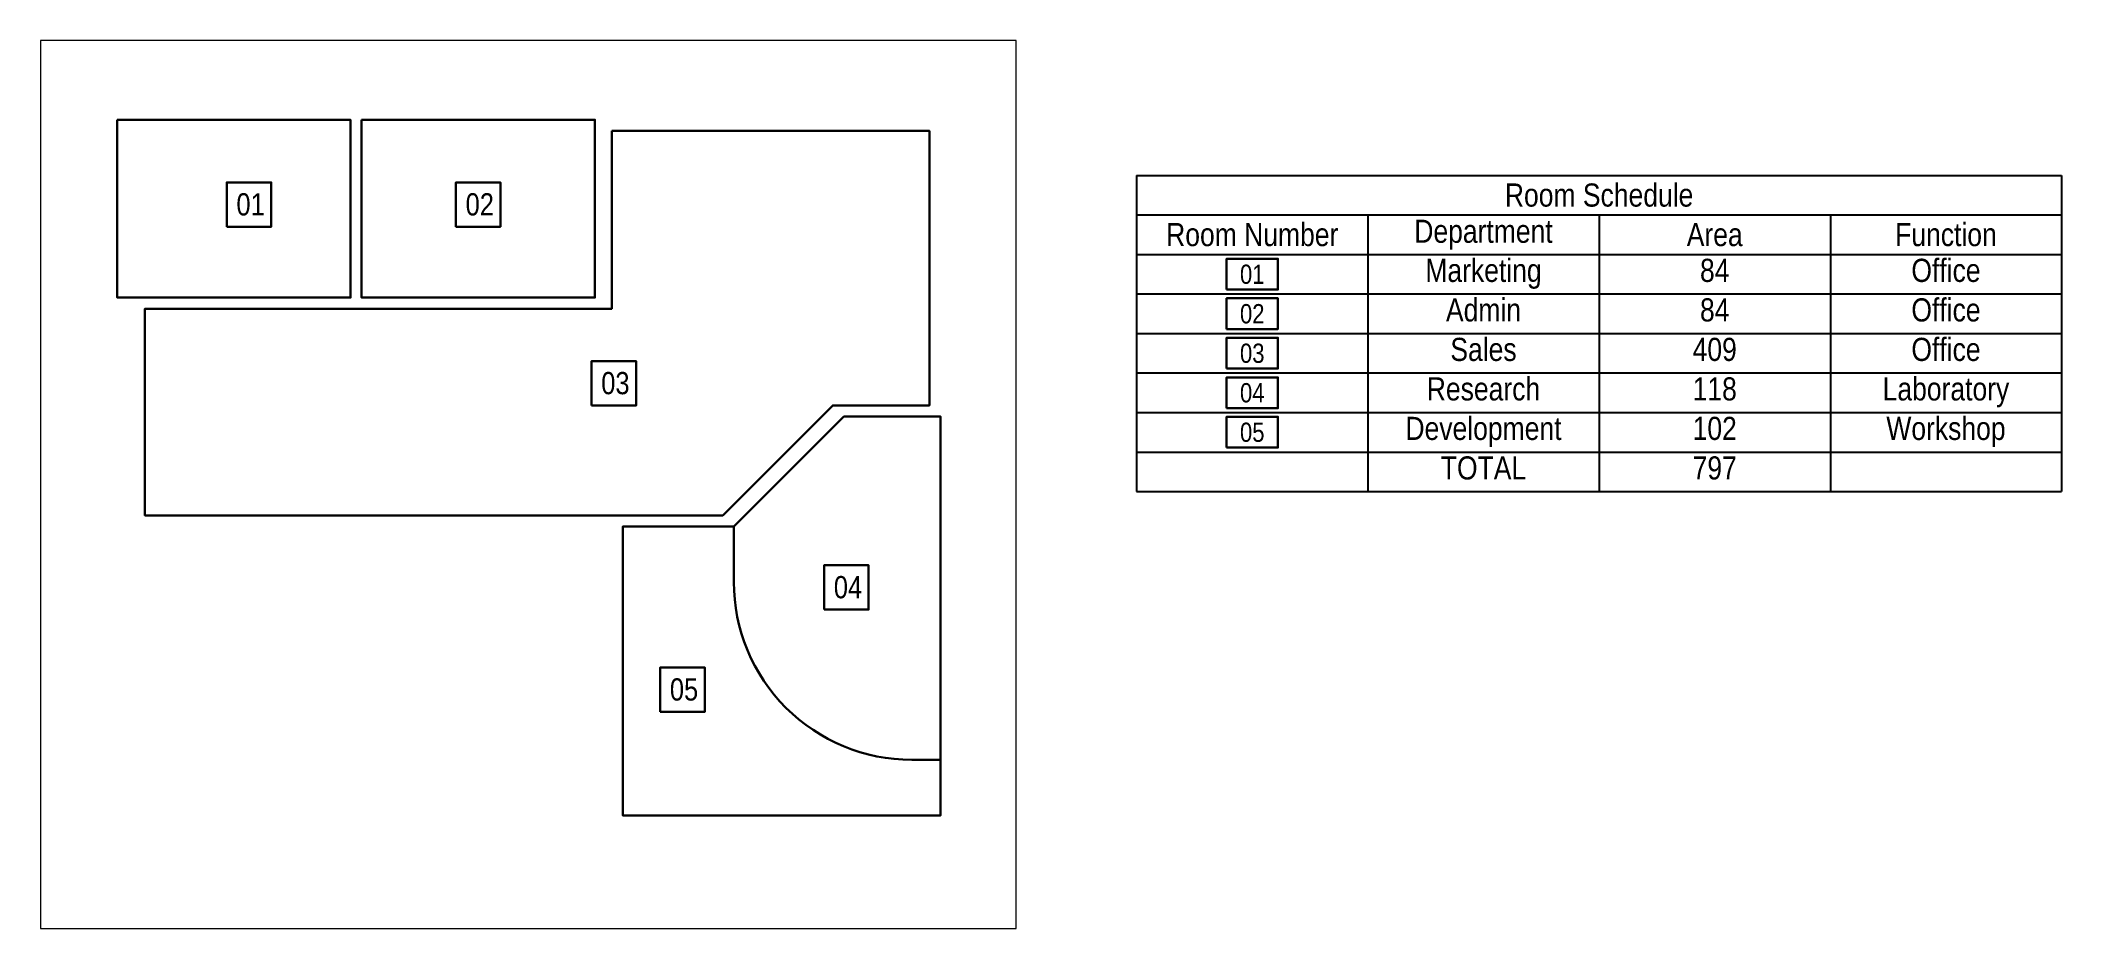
# Paper-space layout 'Room Schedule' of a CAD drawing. Header units: millimetres. Extents: x 23 to 722, y 263 to 571.
# The model-space entities are those that its viewports show. They can reach past a viewport. Long polylines and large blocks are cut down to what shows.
import ezdxf
from ezdxf.enums import TextEntityAlignment as Align

# ---------------------------------------------------------------- set-up
doc = ezdxf.new("R2010")
doc.units = ezdxf.units.MM
doc.layers.add('Partitions', color=6, linetype='Continuous', lineweight=30)
doc.layers.add('Schedules', color=7, linetype='Continuous')
doc.layers.add('Text', color=7, linetype='Continuous')
doc.styles.get("Standard").update_dxf_attribs({"font": 'ARIALN.TTF', "height": 8})

# ---------------------------------------------------------------- blocks, each defined once
blk = doc.blocks.new('Room Number')
at = {"layer": 'Text', "color": 5, "lineweight": 30}
blk.add_lwpolyline([(-5, -3), (5, -3), (5, 3), (-5, 3)], close=True, dxfattribs=at)
at = {"layer": 'Text'}
blk.add_attdef('101', text='', height=3.75, dxfattribs=at).set_placement((0, 0), align=Align.MIDDLE_CENTER)
blk = doc.blocks.new('*T2')
at = {"layer": 'Schedules', "color": 0, "linetype": 'ByBlock', "lineweight": -2, "transparency": 16777216}
for p, q in [((0, 0), (320, 0)), ((0, 0), (0, -109.33)), ((320, 0), (320, -109.33)), ((0, -13.67), (320, -13.67)), ((80, -13.67), (80, -109.33)), ((160, -13.67), (160, -109.33)), ((240, -13.67), (240, -109.33)), ((0, -27.33), (320, -27.33)), ((0, -41), (320, -41)), ((0, -54.67), (320, -54.67)), ((0, -68.33), (320, -68.33)), ((0, -82), (320, -82)), ((0, -95.67), (320, -95.67)), ((0, -109.33), (320, -109.33))]:
    blk.add_line(p, q, dxfattribs=at)
at = {"layer": 'Schedules', "color": 0, "transparency": 16777216, "xscale": 1.777777777777778, "yscale": 1.777777777777778, "zscale": 1.777777777777778}
for p, values in [((40, -34.17), {'101': '01'}), ((40, -47.83), {'101': '02'}), ((40, -61.5), {'101': '03'}), ((40, -75.17), {'101': '04'}), ((40, -88.83), {'101': '05'})]:
    blk.add_blockref('Room Number', p, dxfattribs=at).add_auto_attribs(values)
at = {"layer": 'Schedules', "color": 0, "transparency": 16777216, "char_height": 8}
for s, insert, width, attachment_point in [('Room Schedule', (160, -6.83), 317, 5), ('Room Number', (40, -20.5), 77, 5), ('Department', (120, -20.5), 77, 5), ('Area', (200, -20.5), 77, 5), ('Function', (280, -20.5), 77, 5), ('Marketing', (120, -28.83), 77, 2), ('84', (200, -28.83), 77, 2), ('Office', (280, -28.83), 77, 2), ('Admin', (120, -42.5), 77, 2), ('84', (200, -42.5), 77, 2), ('Office', (280, -42.5), 77, 2), ('Sales', (120, -56.17), 77, 2), ('Office', (280, -56.17), 77, 2), ('409', (200, -56.17), 77, 2), ('Research', (120, -69.83), 77, 2), ('118', (200, -69.83), 77, 2), ('Laboratory', (280, -69.83), 77, 2), ('Development', (120, -83.5), 77, 2), ('102', (200, -83.5), 77, 2), ('Workshop', (280, -83.5), 77, 2), ('TOTAL', (120, -97.17), 77, 2), ('797', (200, -97.17), 77, 2)]:
    blk.add_mtext(s, dxfattribs=dict(at, insert=insert, width=width, attachment_point=attachment_point))

msp = doc.modelspace()

# ---------------------------------------------------------------- linework, layer by layer
at = {"layer": 'Partitions'}
for points in [[(3439, 34663), (13939, 34663), (13939, 26663), (3439, 26663)], [(14439, 34666), (24939, 34666), (24939, 26666), (14439, 26666)]]:
    msp.add_lwpolyline(points, close=True, dxfattribs=at)
msp.add_lwpolyline([(25689, 34166), (39989, 34166), (39989, 21810), (35638, 21810), (30688, 16861), (4689, 16866), (4689, 26166), (25689, 26166), (25689, 34166)], dxfattribs=at)
msp.add_lwpolyline([(40489, 5866), (39189, 5866, -0.414214), (31188, 13866), (31188, 16361), (36138, 21310), (40489, 21310)], format="xyb", close=True, dxfattribs=at)
msp.add_lwpolyline([(31188, 16361), (31188, 13866, 0.414214), (39189, 5866), (40489, 5866), (40489, 3366), (26189, 3366), (26189, 16362), (31188, 16361)], format="xyb", dxfattribs=at)
at = {"layer": 'Text', "color": 5, "lineweight": 30}
for points in [[(8370, 29850), (10370, 29850), (10370, 31850), (8370, 31850)], [(18682, 29850), (20682, 29850), (20682, 31850), (18682, 31850)], [(24786, 21804), (26786, 21804), (26786, 23804), (24786, 23804)], [(35251, 12623), (37251, 12623), (37251, 14623), (35251, 14623)], [(27874, 8022), (29874, 8022), (29874, 10022), (27874, 10022)]]:
    msp.add_lwpolyline(points, close=True, dxfattribs=at)

# ---------------------------------------------------------------- texts
at = {"layer": 'Schedules'}
for s, p in [('01', (9441, 30861)), ('02', (19754, 30861)), ('03', (25857, 22816)), ('04', (36323, 13635)), ('05', (28946, 9033))]:
    msp.add_text(s, height=1000, dxfattribs=at).set_placement(p, align=Align.MIDDLE_CENTER)

psp = doc.layouts.new('Room Schedule')

# ---------------------------------------------------------------- block references
psp.add_blockref('*T2', (402.21, 523.8))

# ---------------------------------------------------------------- viewports
at = {"layer": '0'}
psp.add_viewport(center=(191.77, 416.89), size=(337.62, 307.25), view_center_point=(21940.3, 18254.34), view_height=39963.298, dxfattribs=at)

doc.saveas('drawing.dxf')
